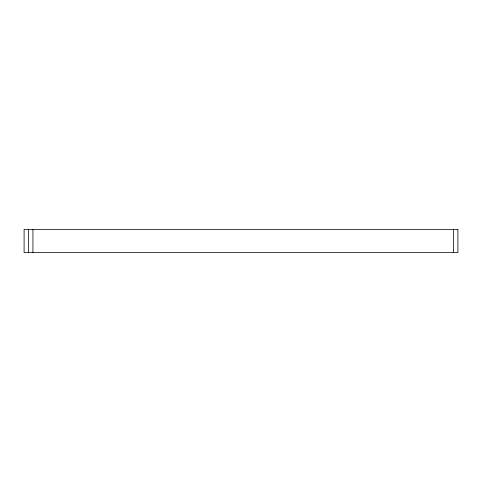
<?xml version="1.0" encoding="UTF-8"?>
<svg xmlns="http://www.w3.org/2000/svg" width="482" height="482" viewBox="0 0 482 482"><rect width="100%" height="100%" fill="white"/><g stroke="black" fill="none" stroke-linecap="round" stroke-linejoin="round"><path stroke-width="0.72" d="M453.49 229.39L453.49 252.61M32.927 229.39L32.927 252.61M28.51 229.39L28.51 252.61M457.9 229.39L24.1 229.39L24.1 252.61L457.9 252.61L457.9 229.39"/></g></svg>
